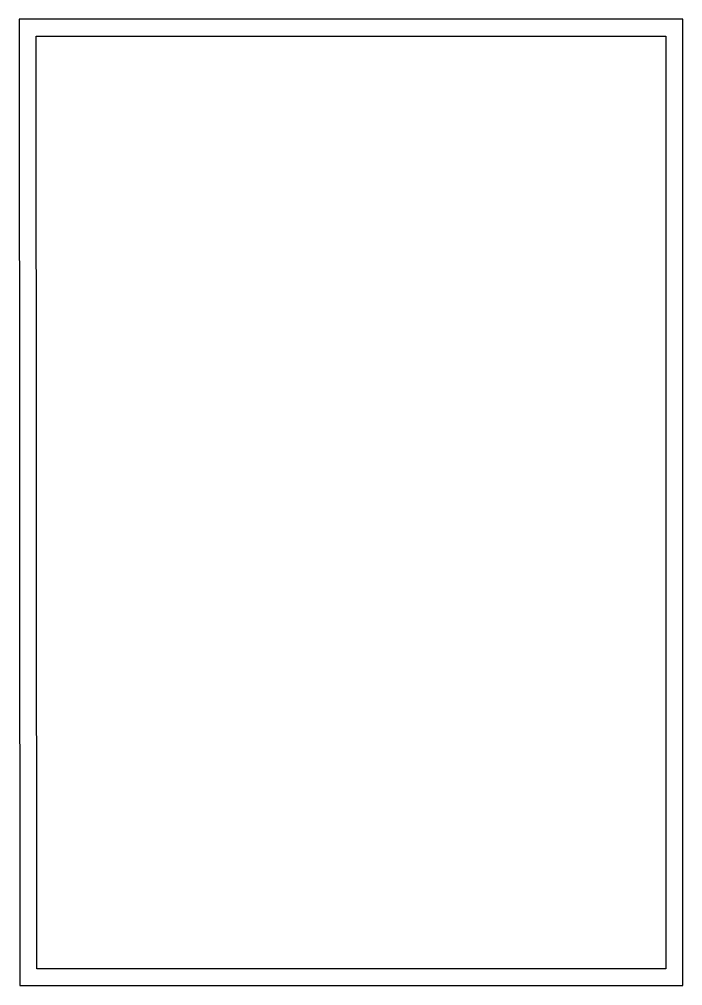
# Model space of a CAD drawing. Header units: inches. Extents: x 40 to 64.4, y -188.1 to -152.5.
import ezdxf

# ---------------------------------------------------------------- set-up
doc = ezdxf.new("R2010")
doc.units = ezdxf.units.IN
doc.header["$MEASUREMENT"] = 0
doc.layers.add('A201-Floorplan-2nd-floor', color=3, linetype='Continuous', lineweight=9)

msp = doc.modelspace()

# ---------------------------------------------------------------- linework, layer by layer
at = {"layer": 'A201-Floorplan-2nd-floor', "lineweight": -3}
for points in [[(64.401, -188.069), (64.401, -152.507), (39.98, -152.507), (40.004, -188.069)], [(40.628, -187.444), (40.606, -153.132), (63.776, -153.132), (63.776, -187.444)]]:
    msp.add_lwpolyline(points, close=True, dxfattribs=at)

doc.saveas('drawing.dxf')
